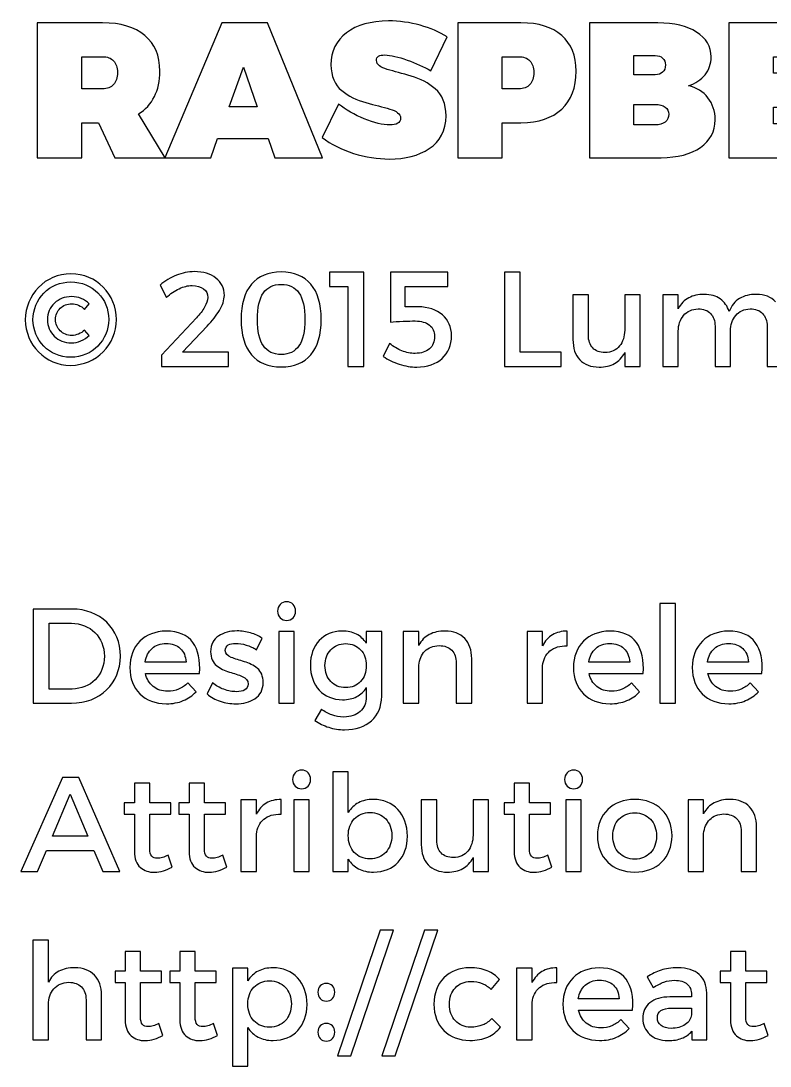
# Model space of a CAD drawing. Extents: x 10 to 159, y 11 to 264.
# Drawn here: x 10.08 to 32.08, y 45.6 to 76.26 of the extents above; entities that cross this region are included whole.
import ezdxf

# ---------------------------------------------------------------- set-up
doc = ezdxf.new("R2010")
doc.units = 0
doc.layers.add('Layer_1', color=7, linetype='CONTINUOUS')

msp = doc.modelspace()

# ---------------------------------------------------------------- linework, layer by layer
at = {"layer": 'Layer_1', "color": 7}
for points in [[(12.476613, 76.205601), (10.563171, 76.205601), (10.563171, 72.248896), (11.872665, 72.248896), (11.872665, 73.276171), (12.363725, 73.276171), (12.837852, 72.248896)], [(17.345553, 72.807687), (17.543106, 72.248896), (18.937266, 72.248896), (17.32862, 76.205601), (15.98526, 76.205601), (14.314526, 72.248896), (15.657886, 72.248896), (15.861083, 72.807687), (17.345553, 72.807687)], [(20.878018, 76.262042), (20.878018, 76.262042)], [(22.910393, 76.205601), (22.910393, 72.248896), (24.219887, 72.248896), (24.219887, 73.276171), (24.767391, 73.276171)], [(24.767391, 76.205601), (22.910393, 76.205601)], [(26.779924, 76.205601), (26.779924, 72.248896), (28.879631, 72.248896)], [(28.783675, 76.205601), (26.779924, 76.205601)], [(34.217054, 75.21219), (34.217054, 76.205601), (30.869941, 76.205601), (30.869941, 72.248896), (34.267854, 72.248896), (34.267854, 73.242304), (32.179435, 73.242304), (32.179435, 73.733365), (34.03079, 73.733365), (34.03079, 74.726773), (32.179435, 74.726773), (32.179435, 75.21219), (34.217054, 75.21219)], [(22.125424, 74.800151), (22.599551, 75.793562)], [(11.872665, 74.269582), (11.872665, 75.21219), (12.476613, 75.21219)], [(24.219887, 75.21219), (24.699658, 75.21219)], [(24.699658, 74.269582), (24.219887, 74.269582), (24.219887, 75.21219)], [(28.083774, 75.246056), (28.7103, 75.246056)], [(28.7103, 74.68162), (28.083774, 74.68162), (28.083774, 75.246056)], [(17.023824, 73.744654), (16.199746, 73.744654), (16.617429, 74.901751), (17.023824, 73.744654)], [(12.476613, 74.269582), (11.872665, 74.269582)], [(19.410481, 73.823676), (18.925065, 72.841554)], [(28.083774, 73.812387), (28.7103, 73.812387)], [(28.7103, 73.208437), (28.083774, 73.208437), (28.083774, 73.812387)], [(12.837852, 72.248896), (14.316678, 72.248896), (13.537754, 73.535812)], [(11.553111, 68.84292), (11.553111, 68.84292)], [(15.176099, 68.906137), (15.176099, 68.906137)], [(17.728082, 68.898235), (17.728082, 68.898235)], [(20.151722, 66.120638), (20.151722, 68.886382), (19.144201, 68.886382), (19.144201, 68.471521), (19.685497, 68.471521), (19.685497, 66.120638), (20.151722, 66.120638)], [(22.620043, 68.46757), (22.616092, 68.886382), (20.93294, 68.886382), (20.93294, 67.424488)], [(24.745694, 66.543401), (24.745694, 68.886382), (24.279469, 68.886382), (24.279469, 66.120638), (25.942865, 66.120638), (25.942865, 66.543401), (24.745694, 66.543401)], [(11.553111, 68.605856), (11.553111, 68.605856)], [(14.168579, 68.511029), (14.354278, 68.151484)], [(17.728082, 68.530785), (17.728082, 68.530785)], [(21.742907, 67.87488), (21.363606, 67.870929), (21.363606, 68.467541), (22.620043, 68.46757)], [(11.572867, 68.17519), (11.572867, 68.17519)], [(26.74576, 67.041235), (26.74576, 68.222604), (26.291388, 68.222604), (26.291388, 66.914803)], [(28.266918, 68.222604), (27.812546, 68.222604), (27.812546, 67.187424)], [(27.812546, 66.531548), (27.812546, 66.120638), (28.266918, 66.120638), (28.266918, 68.222604)], [(29.386459, 67.815645), (29.386459, 68.222604), (28.936038, 68.222604), (28.936038, 66.120638), (29.386459, 66.120638), (29.386459, 67.159769)], [(31.678076, 68.238408), (31.678076, 68.238408)], [(11.952168, 67.79984), (12.090455, 67.965784)], [(15.235365, 67.554874), (14.215991, 66.460431), (14.215991, 66.120638), (16.183619, 66.120638), (16.183619, 66.53945), (14.832357, 66.53945), (15.55145, 67.302006)], [(12.090455, 67.037284), (11.952168, 67.191375)], [(30.465099, 67.302006), (30.465099, 66.120638), (30.919471, 66.120638), (30.919471, 67.159769)], [(31.994159, 67.302006), (31.994159, 66.120638), (32.448531, 66.120638), (32.448531, 67.428439)], [(20.909234, 66.800192), (20.723534, 66.420891)], [(17.886692, 59.221961), (17.886692, 59.221961)], [(10.442863, 59.008604), (10.442863, 56.24286), (11.564964, 56.24286)], [(11.576817, 59.008604), (10.442863, 59.008604)], [(29.302129, 56.24286), (29.302129, 59.174548), (28.847756, 59.174548), (28.847756, 56.24286), (29.302129, 56.24286)], [(10.909088, 58.589792), (11.568915, 58.589792)], [(11.58867, 56.661672), (10.909088, 56.661672), (10.909088, 58.589792)], [(14.344142, 58.36063), (14.344142, 58.36063)], [(16.4299, 58.364581), (16.4299, 58.364581)], [(18.111902, 56.24286), (18.111902, 58.344826), (17.661482, 58.344826), (17.661482, 56.24286), (18.111902, 56.24286)], [(20.676957, 58.344826), (20.226537, 58.344826), (20.226537, 58.005033)], [(20.676957, 56.448315), (20.676957, 58.344826)], [(21.766001, 57.941818), (21.766001, 58.344826), (21.311629, 58.344826), (21.311629, 56.24286), (21.766001, 56.24286), (21.766001, 57.36101)], [(22.540409, 58.36063), (22.540409, 58.36063)], [(25.400715, 58.344826), (24.946343, 58.344826), (24.946343, 56.24286), (25.400715, 56.24286), (25.400715, 57.341255)], [(25.400715, 57.926014), (25.400715, 58.344826)], [(26.12771, 57.926014), (26.12771, 58.36063)], [(27.370462, 58.36063), (27.370462, 58.36063)], [(30.858553, 58.36063), (30.858553, 58.36063)], [(16.998852, 57.815383), (17.164797, 58.151224)], [(14.93285, 57.451886), (13.731728, 57.451886)], [(22.868347, 57.424228), (22.868347, 56.24286), (23.322719, 56.24286), (23.322719, 57.550661)], [(27.95917, 57.451886), (26.758047, 57.451886)], [(31.44726, 57.451886), (30.246137, 57.451886)], [(13.73963, 57.119995), (15.327956, 57.119995)], [(26.765949, 57.119995), (28.354277, 57.119995)], [(30.254039, 57.119995), (31.842366, 57.119995)], [(15.225229, 56.582653), (14.984214, 56.839472)], [(15.710807, 56.843423), (15.548813, 56.519435)], [(28.251548, 56.582653), (28.010534, 56.839472)], [(31.73964, 56.582653), (31.498625, 56.839472)], [(19.622024, 56.701183), (19.622024, 56.701183)], [(20.226537, 56.701183), (20.226537, 56.436462)], [(18.906883, 56.069014), (18.713281, 55.741077)], [(18.326562, 54.283072), (18.326562, 54.283072)], [(26.313671, 54.283072), (26.313671, 54.283072)], [(12.228742, 51.928238), (12.493463, 51.303971), (12.991297, 51.303971), (11.782272, 54.069715), (11.304194, 54.069715), (10.083317, 51.303971), (10.569297, 51.303971), (10.834018, 51.928238), (12.228742, 51.928238)], [(19.694446, 53.042438), (19.694446, 54.235659), (19.240074, 54.235659), (19.240074, 51.303971), (19.694446, 51.303971), (19.694446, 51.667471)], [(13.86563, 51.979614), (13.86563, 52.987136), (14.485946, 52.987136), (14.485946, 53.326926), (13.86563, 53.326926), (13.86563, 53.90378), (13.415209, 53.90378), (13.415209, 53.326926), (13.11888, 53.326926), (13.11888, 52.987136), (13.415209, 52.987136), (13.415209, 51.896644)], [(15.470769, 51.979614), (15.470769, 52.987136), (16.091085, 52.987136), (16.091085, 53.326926), (15.470769, 53.326926), (15.470769, 53.90378), (15.020348, 53.90378), (15.020348, 53.326926), (14.724018, 53.326926), (14.724018, 52.987136), (15.020348, 52.987136), (15.020348, 51.896644)], [(25.016715, 51.979614), (25.016715, 52.987136), (25.637031, 52.987136), (25.637031, 53.326926), (25.016715, 53.326926), (25.016715, 53.90378), (24.566294, 53.90378), (24.566294, 53.326926), (24.269964, 53.326926), (24.269964, 52.987136), (24.566294, 52.987136), (24.566294, 51.896644)], [(12.050944, 52.343102), (11.007864, 52.343102), (11.529405, 53.571881), (12.050944, 52.343102)], [(16.996886, 53.405937), (16.542515, 53.405937), (16.542515, 51.303971), (16.996886, 51.303971), (16.996886, 52.402366)], [(16.996886, 52.987125), (16.996886, 53.405937)], [(17.723882, 52.987125), (17.723882, 53.421741)], [(18.551772, 51.303971), (18.551772, 53.405937), (18.101351, 53.405937), (18.101351, 51.303971), (18.551772, 51.303971)], [(20.429343, 53.421741), (20.429343, 53.421741)], [(22.293043, 52.224569), (22.293043, 53.405937), (21.838671, 53.405937), (21.838671, 52.098136)], [(23.814201, 53.405937), (23.359829, 53.405937), (23.359829, 52.370757)], [(23.359829, 51.714881), (23.359829, 51.303971), (23.814201, 51.303971), (23.814201, 53.405937)], [(26.538882, 51.303971), (26.538882, 53.405937), (26.088461, 53.405937), (26.088461, 51.303971), (26.538882, 51.303971)], [(28.108269, 53.421741), (28.108269, 53.421741)], [(30.131244, 53.002929), (30.131244, 53.405937), (29.676872, 53.405937), (29.676872, 51.303971), (30.131244, 51.303971), (30.131244, 52.422122)], [(30.905653, 53.421741), (30.905653, 53.421741)], [(28.108269, 53.030584), (28.108269, 53.030584)], [(31.23359, 52.485339), (31.23359, 51.303971), (31.687962, 51.303971), (31.687962, 52.611772)], [(14.521506, 51.43832), (14.406925, 51.786001)], [(16.126645, 51.43832), (16.012064, 51.786001)], [(20.334517, 51.675373), (20.334517, 51.675373)], [(25.672591, 51.43832), (25.55801, 51.786001)], [(19.767486, 45.902808), (21.019972, 49.589149), (20.632768, 49.589149), (19.380282, 45.902808), (19.767486, 45.902808)], [(21.071661, 45.902808), (22.324147, 49.589149), (21.936943, 49.589149), (20.684457, 45.902808), (21.071661, 45.902808)], [(10.889333, 48.056138), (10.889333, 49.29677), (10.434961, 49.29677), (10.434961, 46.365082), (10.889333, 46.365082), (10.889333, 47.400262)], [(13.595534, 47.040725), (13.595534, 48.048247), (14.215851, 48.048247), (14.215851, 48.388037), (13.595534, 48.388037), (13.595534, 48.964891), (13.145114, 48.964891), (13.145114, 48.388037), (12.848784, 48.388037), (12.848784, 48.048247), (13.145114, 48.048247), (13.145114, 46.957755)], [(15.200673, 47.040725), (15.200673, 48.048247), (15.82099, 48.048247), (15.82099, 48.388037), (15.200673, 48.388037), (15.200673, 48.964891), (14.750252, 48.964891), (14.750252, 48.388037), (14.453923, 48.388037), (14.453923, 48.048247), (14.750252, 48.048247), (14.750252, 46.957755)], [(31.367817, 47.040725), (31.367817, 48.048247), (31.988133, 48.048247), (31.988133, 48.388037), (31.367817, 48.388037), (31.367817, 48.964891), (30.917396, 48.964891), (30.917396, 48.388037), (30.621066, 48.388037), (30.621066, 48.048247), (30.917396, 48.048247), (30.917396, 46.957755)], [(11.667692, 48.482852), (11.667692, 48.482852)], [(16.746546, 48.103549), (16.746546, 48.467048), (16.292174, 48.467048), (16.292174, 45.598578), (16.746546, 45.598578), (16.746546, 46.728582)], [(17.481444, 48.482852), (17.481444, 48.482852)], [(23.268776, 48.482852), (23.268776, 48.482852)], [(25.092034, 48.467048), (24.637662, 48.467048), (24.637662, 46.365082), (25.092034, 46.365082), (25.092034, 47.463477)], [(25.092034, 48.048236), (25.092034, 48.467048)], [(25.819029, 48.048236), (25.819029, 48.482852)], [(27.061781, 48.482852), (27.061781, 48.482852)], [(28.467956, 48.218131), (28.653655, 47.902045)], [(19.052765, 48.024529), (19.052765, 48.024529)], [(23.889093, 47.846732), (24.138009, 48.139109)], [(11.995629, 47.54645), (11.995629, 46.365082), (12.450002, 46.365082), (12.450002, 47.672883)], [(27.650489, 47.574108), (26.449367, 47.574108)], [(29.775757, 47.692639), (29.775757, 47.629424), (29.139636, 47.629424)], [(29.779708, 46.365082), (30.226178, 46.365082), (30.222227, 47.744003)], [(26.457269, 47.242218), (28.045595, 47.242218)], [(29.206805, 47.297533), (29.775757, 47.297533), (29.775757, 47.103932)], [(24.161716, 46.740435), (23.908848, 46.993301)], [(27.942868, 46.704875), (27.701853, 46.961694)], [(14.25141, 46.499431), (14.13683, 46.847112)], [(15.856549, 46.499431), (15.741969, 46.847112)], [(17.386618, 46.736484), (17.386618, 46.736484)], [(19.052765, 46.851063), (19.052765, 46.851063)], [(29.179147, 46.704875), (29.179147, 46.704875)], [(29.779708, 46.621902), (29.779708, 46.365082)], [(32.023693, 46.499431), (31.909111, 46.847112)]]:
    msp.add_lwpolyline(points, dxfattribs=at)
for points in [[(13.722607, 75.835892), (13.431449, 76.079775), (13.016118, 76.20301), (12.476613, 76.205601)], [(20.878018, 76.262042), (20.358029, 76.257809), (19.947401, 76.142098), (19.646133, 75.914915)], [(21.806517, 76.133634), (21.505481, 76.217355), (21.195982, 76.260157), (20.878018, 76.262042)], [(22.599551, 75.793562), (22.371891, 75.936547), (22.107547, 76.049904), (21.806517, 76.133634)], [(25.962587, 75.835892), (25.682717, 76.079775), (25.284319, 76.20301), (24.767391, 76.205601)], [(29.925955, 75.932553), (29.647145, 76.110701), (29.266385, 76.201714), (28.783675, 76.205601)], [(14.16428, 74.788862), (14.160983, 75.242997), (14.013759, 75.592007), (13.722607, 75.835892)], [(19.646133, 75.914915), (19.344865, 75.687726), (19.191056, 75.374462), (19.184706, 74.975126)], [(26.387326, 74.788862), (26.384029, 75.242997), (26.24245, 75.592007), (25.962587, 75.835892)], [(30.352811, 75.206545), (30.347054, 75.512398), (30.20476, 75.754401), (29.925955, 75.932553)], [(12.476613, 75.21219), (12.61866, 75.211343), (12.728255, 75.170796), (12.805397, 75.090837)], [(20.522422, 75.099304), (20.523354, 75.157978), (20.545469, 75.200077), (20.588744, 75.225595)], [(20.588744, 75.225595), (20.632016, 75.251108), (20.690811, 75.263574), (20.76513, 75.26299)], [(20.76513, 75.26299), (20.947395, 75.257458), (21.167054, 75.207838), (21.424111, 75.11412)], [(24.699658, 75.21219), (24.841706, 75.211343), (24.951301, 75.170796), (25.028443, 75.090837)], [(28.7103, 75.246056), (28.801782, 75.24521), (28.874218, 75.220177), (28.927608, 75.171267)], [(28.927608, 75.171267), (28.980991, 75.122347), (29.008273, 75.055085), (29.00945, 74.969481)], [(30.172192, 74.683737), (30.290248, 74.834368), (30.350454, 75.008637), (30.352811, 75.206545)], [(12.805397, 75.090837), (12.882534, 75.010872), (12.921574, 74.897043), (12.922518, 74.749351)], [(19.184706, 74.975126), (19.195377, 74.634712), (19.302091, 74.382098), (19.504848, 74.217283)], [(20.842564, 74.838251), (20.639806, 74.894752), (20.533092, 74.981767), (20.522422, 75.099304)], [(21.546876, 74.640698), (21.280089, 74.715893), (21.045318, 74.781744), (20.842564, 74.838251)], [(21.424111, 75.11412), (21.681162, 75.020397), (21.914933, 74.915741), (22.125424, 74.800151)], [(25.028443, 75.090837), (25.10558, 75.010872), (25.144621, 74.897043), (25.145564, 74.749351)], [(29.00945, 74.969481), (29.008321, 74.880934), (28.980991, 74.811084), (28.927608, 74.759934)], [(12.922518, 74.749351), (12.921586, 74.596011), (12.882534, 74.477949), (12.805397, 74.395168)], [(14.003415, 74.039573), (14.109949, 74.250529), (14.16357, 74.500293), (14.16428, 74.788862)], [(22.251188, 74.267465), (22.048428, 74.441085), (21.813657, 74.565497), (21.546876, 74.640698)], [(25.145564, 74.749351), (25.144633, 74.596011), (25.105581, 74.477949), (25.028443, 74.395168)], [(25.962587, 73.672687), (26.24245, 73.933974), (26.384029, 74.306031), (26.387326, 74.788862)], [(28.927608, 74.759934), (28.874218, 74.708781), (28.801782, 74.682676), (28.7103, 74.68162)], [(29.686775, 74.35989), (29.89232, 74.425151), (30.054127, 74.533101), (30.172192, 74.683737)], [(12.805397, 74.395168), (12.728255, 74.312381), (12.61866, 74.270519), (12.476613, 74.269582)], [(19.504848, 74.217283), (19.707603, 74.052462), (19.942374, 73.935134), (20.20916, 73.865301)], [(22.571329, 73.479368), (22.560653, 73.831141), (22.45394, 74.093839), (22.251188, 74.267465)], [(25.028443, 74.395168), (24.951301, 74.312381), (24.841706, 74.270519), (24.699658, 74.269582)], [(30.256858, 74.006412), (30.116921, 74.184559), (29.926892, 74.302387), (29.686775, 74.35989)], [(13.537754, 73.535812), (13.741654, 73.660693), (13.896874, 73.828612), (14.003415, 74.039573)], [(30.471344, 73.360837), (30.468268, 73.613068), (30.396787, 73.828259), (30.256858, 74.006412)], [(20.166121, 73.38906), (19.877905, 73.505002), (19.626025, 73.649875), (19.410481, 73.823676)], [(20.20916, 73.865301), (20.475943, 73.795465), (20.710713, 73.73282), (20.913471, 73.677364)], [(20.913471, 73.677364), (21.116226, 73.621901), (21.22294, 73.533326), (21.233613, 73.411634)], [(24.767391, 73.276171), (25.284319, 73.279219), (25.682717, 73.4114), (25.962587, 73.672687)], [(28.7103, 73.812387), (28.83318, 73.811258), (28.930309, 73.785209), (29.001689, 73.734071)], [(29.001689, 73.734071), (29.073066, 73.682918), (29.109518, 73.613068), (29.11105, 73.524523)], [(20.917529, 73.208437), (20.704804, 73.212896), (20.454336, 73.273111), (20.166121, 73.38906)], [(21.233613, 73.411634), (21.232428, 73.341432), (21.203743, 73.289929), (21.147537, 73.257121)], [(22.073214, 72.514182), (22.391647, 72.719493), (22.557685, 73.041223), (22.571329, 73.479368)], [(29.001689, 73.294515), (28.930309, 73.238305), (28.83318, 73.209614), (28.7103, 73.208437)], [(29.11105, 73.524523), (29.109639, 73.427391), (29.073066, 73.350722), (29.001689, 73.294515)], [(30.037433, 72.550868), (30.320705, 72.748186), (30.465341, 73.018174), (30.471344, 73.360837)], [(21.147537, 73.257121), (21.091326, 73.224312), (21.014656, 73.208085), (20.917529, 73.208437)], [(18.925065, 72.841554), (19.194231, 72.639887), (19.503965, 72.48443), (19.85427, 72.375187)], [(19.85427, 72.375187), (20.204573, 72.265945), (20.555229, 72.210677), (20.90624, 72.209385)], [(20.90624, 72.209385), (21.365783, 72.207127), (21.754774, 72.308865), (22.073214, 72.514182)], [(28.879631, 72.248896), (29.368219, 72.252903), (29.754153, 72.353552), (30.037433, 72.550868)], [(11.553111, 68.84292), (11.16714, 68.832449), (10.849574, 68.69928), (10.600411, 68.443369)], [(12.502353, 68.448802), (12.253599, 68.701667), (11.937185, 68.833039), (11.553111, 68.84292)], [(14.651595, 68.800445), (14.480712, 68.731134), (14.319706, 68.634662), (14.168579, 68.511029)], [(15.176099, 68.906137), (14.997312, 68.905008), (14.822478, 68.86975), (14.651595, 68.800445)], [(15.81222, 68.716978), (15.653023, 68.840529), (15.440983, 68.90358), (15.176099, 68.906137)], [(16.057185, 68.21075), (16.053068, 68.42468), (15.971412, 68.593424), (15.81222, 68.716978)], [(17.728082, 68.898235), (17.347133, 68.89626), (17.056071, 68.77583), (16.854897, 68.537205)], [(18.597809, 68.537205), (18.397043, 68.77583), (18.107135, 68.896175), (17.728082, 68.898235)], [(10.600411, 68.443369), (10.351247, 68.187453), (10.222344, 67.871533), (10.213702, 67.495608)], [(10.758948, 68.277422), (10.96539, 68.487898), (11.23011, 68.597375), (11.553111, 68.605856)], [(11.553111, 68.605856), (11.874215, 68.597699), (12.137783, 68.489543), (12.343817, 68.281374)], [(12.888569, 67.50351), (12.87984, 67.880835), (12.751103, 68.195931), (12.502353, 68.448802)], [(14.354278, 68.151484), (14.472645, 68.259312), (14.597432, 68.343931), (14.728641, 68.40534)], [(14.728641, 68.40534), (14.859849, 68.466743), (14.986612, 68.498021), (15.108931, 68.499176)], [(15.108931, 68.499176), (15.254378, 68.498047), (15.367477, 68.466579), (15.448228, 68.404352)], [(15.448228, 68.404352), (15.528976, 68.342119), (15.569969, 68.255197), (15.571205, 68.143581)], [(16.854897, 68.537205), (16.653722, 68.298575), (16.552312, 67.95401), (16.550666, 67.50351)], [(17.203578, 68.28088), (17.320134, 68.448635), (17.494968, 68.531936), (17.728082, 68.530785)], [(17.728082, 68.530785), (17.959299, 68.531913), (18.132981, 68.448635), (18.249128, 68.28088)], [(18.901546, 67.50351), (18.899825, 67.95401), (18.79857, 68.298575), (18.597809, 68.537205)], [(10.438912, 67.495608), (10.445826, 67.80634), (10.552505, 68.066947), (10.758948, 68.277422)], [(11.572867, 68.17519), (11.368645, 68.170985), (11.200231, 68.106291), (11.067625, 67.981095)], [(11.852404, 68.119381), (11.762186, 68.156008), (11.669007, 68.174612), (11.572867, 68.17519)], [(12.090455, 67.965784), (12.021968, 68.03155), (11.942618, 68.082748), (11.852404, 68.119381)], [(12.343817, 68.281374), (12.549846, 68.073201), (12.656359, 67.813912), (12.663359, 67.50351)], [(15.571205, 68.143581), (15.569794, 68.062747), (15.539019, 67.970557), (15.478849, 67.867006)], [(15.913959, 67.769713), (16.006643, 67.922898), (16.054385, 68.06991), (16.057185, 68.21075)], [(17.028744, 67.50351), (17.028743, 67.853999), (17.087021, 68.113124), (17.203578, 68.28088)], [(18.249128, 68.28088), (18.36527, 68.113124), (18.423384, 67.853999), (18.423468, 67.50351)], [(29.692174, 68.138149), (29.562363, 68.070404), (29.460458, 67.9629), (29.386459, 67.815645)], [(30.149015, 68.238408), (29.974261, 68.239255), (29.821982, 68.20589), (29.692174, 68.138149)], [(30.618201, 68.105552), (30.493908, 68.193049), (30.337512, 68.237336), (30.149015, 68.238408)], [(30.87996, 67.732671), (30.829747, 67.893758), (30.742495, 68.018052), (30.618201, 68.105552)], [(31.185674, 68.117405), (31.049936, 68.035832), (30.948032, 67.907587), (30.87996, 67.732671)], [(31.678076, 68.238408), (31.485541, 68.239255), (31.321406, 68.198976), (31.185674, 68.117405)], [(32.244064, 68.021594), (32.109723, 68.163746), (31.921061, 68.236018), (31.678076, 68.238408)], [(11.067625, 67.981095), (10.935016, 67.855892), (10.866367, 67.695381), (10.861676, 67.499559)], [(11.098739, 67.50351), (11.101866, 67.635127), (11.147962, 67.744276), (11.237026, 67.830955)], [(11.237026, 67.830955), (11.326089, 67.917629), (11.439352, 67.962572), (11.576817, 67.965784)], [(11.576817, 67.965784), (11.646536, 67.96522), (11.713539, 67.95046), (11.777828, 67.921334)], [(11.777828, 67.921334), (11.842113, 67.892195), (11.900227, 67.851696), (11.952168, 67.79984)], [(15.478849, 67.867006), (15.418676, 67.763456), (15.337515, 67.659409), (15.235365, 67.554874)], [(15.55145, 67.302006), (15.700436, 67.460623), (15.821272, 67.616526), (15.913959, 67.769713)], [(22.462, 67.636335), (22.286506, 67.790674), (22.046808, 67.870187), (21.742907, 67.87488)], [(29.542526, 67.621053), (29.644924, 67.741231), (29.787819, 67.806094), (29.971215, 67.815645)], [(29.971215, 67.815645), (30.126624, 67.814234), (30.24746, 67.768641), (30.333727, 67.678838)], [(31.073067, 67.621053), (31.1739, 67.741231), (31.314985, 67.806094), (31.496325, 67.815645)], [(31.496325, 67.815645), (31.651897, 67.814234), (31.773391, 67.768641), (31.860812, 67.678838)], [(10.213702, 67.495608), (10.222261, 67.120009), (10.350342, 66.805405), (10.597942, 66.551797)], [(10.756478, 66.717744), (10.551599, 66.925914), (10.445744, 67.185203), (10.438912, 67.495608)], [(10.861676, 67.499559), (10.866284, 67.301676), (10.934111, 67.139353), (11.065155, 67.01259)], [(11.237026, 67.170634), (11.147962, 67.258871), (11.101866, 67.369832), (11.098739, 67.50351)], [(12.663359, 67.50351), (12.656278, 67.192775), (12.54894, 66.932168), (12.341347, 66.721695)], [(12.499884, 66.555748), (12.750197, 66.811662), (12.879759, 67.127581), (12.888569, 67.50351)], [(16.550666, 67.50351), (16.552303, 67.053007), (16.653722, 66.708442), (16.854897, 66.469814)], [(17.203578, 66.727622), (17.087021, 66.896117), (17.028743, 67.154745), (17.028744, 67.50351)], [(18.423468, 67.50351), (18.423384, 67.154745), (18.36527, 66.896117), (18.249128, 66.727622)], [(18.597809, 66.469814), (18.798569, 66.708442), (18.899815, 67.053007), (18.901546, 67.50351)], [(21.303846, 67.449662), (21.449952, 67.456322), (21.568648, 67.459794), (21.659935, 67.460019)], [(21.659935, 67.460019), (21.839378, 67.458608), (21.979311, 67.417957), (22.079735, 67.338032)], [(22.730673, 67.033305), (22.727049, 67.280986), (22.637491, 67.481996), (22.462, 67.636335)], [(29.386459, 67.159769), (29.388153, 67.347114), (29.440127, 67.500874), (29.542526, 67.621053)], [(30.333727, 67.678838), (30.419988, 67.589032), (30.463781, 67.46342), (30.465099, 67.302006)], [(30.919471, 67.159769), (30.921164, 67.347114), (30.972232, 67.500874), (31.073067, 67.621053)], [(31.860812, 67.678838), (31.948224, 67.589032), (31.992674, 67.46342), (31.994159, 67.302006)], [(11.576817, 67.033333), (11.439352, 67.036635), (11.326089, 67.082392), (11.237026, 67.170634)], [(11.952168, 67.191375), (11.899733, 67.141574), (11.840631, 67.102887), (11.774864, 67.075314)], [(20.93294, 67.424488), (21.034103, 67.434619), (21.157739, 67.443001), (21.303846, 67.449662)], [(22.079735, 67.338032), (22.180157, 67.258103), (22.231191, 67.147309), (22.232839, 67.005647)], [(27.812546, 67.187424), (27.81122, 66.999831), (27.760522, 66.845576), (27.66043, 66.724658)], [(11.065155, 67.01259), (11.196198, 66.885827), (11.3628, 66.820306), (11.564964, 66.816025)], [(11.564964, 66.816025), (11.662916, 66.816872), (11.757412, 66.836938), (11.848453, 66.876279)], [(11.774864, 67.075314), (11.709094, 67.047741), (11.643078, 67.033745), (11.576817, 67.033333)], [(11.848453, 66.876279), (11.93949, 66.915624), (12.020157, 66.969291), (12.090455, 67.037284)], [(22.232839, 67.005647), (22.231287, 66.848345), (22.180074, 66.726357), (22.079242, 66.639681)], [(22.451629, 66.358661), (22.633787, 66.524278), (22.726802, 66.749158), (22.730673, 67.033305)], [(26.291388, 66.914803), (26.293364, 66.661522), (26.361519, 66.463803), (26.495856, 66.321648)], [(26.876639, 66.667861), (26.790785, 66.757252), (26.747159, 66.881712), (26.74576, 67.041235)], [(10.597942, 66.551797), (10.845541, 66.29819), (11.161296, 66.166324), (11.545209, 66.156198)], [(11.545209, 66.393262), (11.224266, 66.401418), (10.961356, 66.509571), (10.756478, 66.717744)], [(12.341347, 66.721695), (12.13375, 66.511216), (11.868371, 66.40174), (11.545209, 66.393262)], [(11.545209, 66.156198), (11.931341, 66.16664), (12.249565, 66.299835), (12.499884, 66.555748)], [(17.728082, 66.476235), (17.494968, 66.475388), (17.320134, 66.559124), (17.203578, 66.727622)], [(18.249128, 66.727622), (18.132981, 66.559124), (17.959299, 66.475329), (17.728082, 66.476235)], [(21.272237, 66.584366), (21.142593, 66.634824), (21.021591, 66.706765), (20.909234, 66.800192)], [(21.655984, 66.507816), (21.529796, 66.50838), (21.401881, 66.533893), (21.272237, 66.584366)], [(22.079242, 66.639681), (21.978406, 66.553005), (21.83732, 66.509049), (21.655984, 66.507816)], [(27.235692, 66.531548), (27.082175, 66.532959), (26.962491, 66.578467), (26.876639, 66.667861)], [(27.66043, 66.724658), (27.560335, 66.603737), (27.418756, 66.539368), (27.235692, 66.531548)], [(16.854897, 66.469814), (17.056071, 66.231187), (17.347132, 66.110845), (17.728082, 66.108785)], [(17.728082, 66.108785), (18.107135, 66.11076), (18.397043, 66.231187), (18.597809, 66.469814)], [(20.723534, 66.420891), (20.863302, 66.324749), (21.020357, 66.24836), (21.194698, 66.19173)], [(21.707348, 66.104805), (22.021374, 66.108418), (22.269467, 66.193048), (22.451629, 66.358661)], [(26.495856, 66.321648), (26.630191, 66.179492), (26.818854, 66.107221), (27.061845, 66.104833)], [(27.51276, 66.210032), (27.640591, 66.278928), (27.74052, 66.386099), (27.812546, 66.531548)], [(21.194698, 66.19173), (21.369037, 66.135099), (21.539921, 66.106123), (21.707348, 66.104805)], [(27.061845, 66.104833), (27.23462, 66.105962), (27.384925, 66.141136), (27.51276, 66.210032)], [(17.886692, 59.221961), (17.809975, 59.22055), (17.747087, 59.194727), (17.698029, 59.144421)], [(18.075355, 59.144421), (18.026295, 59.194713), (17.963408, 59.220559), (17.886692, 59.221961)], [(12.603105, 58.617941), (12.34151, 58.870891), (11.999414, 59.001111), (11.576817, 59.008604)], [(17.698029, 59.144421), (17.64897, 59.094123), (17.623617, 59.027778), (17.621971, 58.945386)], [(17.621971, 58.945386), (17.623608, 58.86488), (17.648968, 58.799689), (17.698029, 58.749809)], [(18.151413, 58.945386), (18.149776, 59.027778), (18.124413, 59.094123), (18.075355, 59.144421)], [(18.075355, 58.749809), (18.124413, 58.799689), (18.149766, 58.86488), (18.151413, 58.945386)], [(11.568915, 58.589792), (11.847792, 58.584768), (12.077283, 58.494056), (12.257387, 58.317662)], [(13.007101, 57.625732), (12.99936, 58.034254), (12.864695, 58.364991), (12.603105, 58.617941)], [(17.698029, 58.749809), (17.747088, 58.699923), (17.809975, 58.674241), (17.886692, 58.672762)], [(17.886692, 58.672762), (17.963408, 58.674173), (18.026295, 58.699912), (18.075355, 58.749809)], [(12.257387, 58.317662), (12.437487, 58.141262), (12.530667, 57.9093), (12.536925, 57.621781)], [(14.344142, 58.36063), (14.026739, 58.354054), (13.771567, 58.254608), (13.578624, 58.062324)], [(15.13386, 58.024789), (14.975075, 58.2444), (14.711836, 58.356346), (14.344142, 58.36063)], [(16.4299, 58.364581), (16.221316, 58.365992), (16.041872, 58.317823), (15.891568, 58.220366)], [(16.8255, 58.308278), (16.696348, 58.345317), (16.564482, 58.364085), (16.4299, 58.364581)], [(17.164797, 58.151224), (17.067748, 58.218884), (16.954648, 58.271234), (16.8255, 58.308278)], [(19.515346, 58.36063), (19.232762, 58.35428), (19.007716, 58.261274), (18.840208, 58.081586)], [(19.937615, 58.270249), (19.818341, 58.331736), (19.677585, 58.361861), (19.515346, 58.36063)], [(20.226537, 58.005033), (20.153193, 58.120355), (20.056886, 58.208758), (19.937615, 58.270249)], [(22.076159, 58.260865), (21.945115, 58.193529), (21.841729, 58.087182), (21.766001, 57.941818)], [(22.540409, 58.36063), (22.361951, 58.361477), (22.207201, 58.328194), (22.076159, 58.260865)], [(23.115288, 58.143816), (22.978974, 58.285968), (22.787348, 58.35824), (22.540409, 58.36063)], [(26.12771, 58.36063), (25.961105, 58.360348), (25.816233, 58.323422), (25.693093, 58.249999)], [(27.370462, 58.36063), (27.053059, 58.354054), (26.797886, 58.254608), (26.604944, 58.062324)], [(28.16018, 58.024789), (28.001395, 58.2444), (27.738156, 58.356346), (27.370462, 58.36063)], [(30.858553, 58.36063), (30.541149, 58.354054), (30.285978, 58.254608), (30.093034, 58.062324)], [(31.64827, 58.024789), (31.489486, 58.2444), (31.226246, 58.356346), (30.858553, 58.36063)], [(13.578624, 58.062324), (13.385681, 57.870038), (13.286575, 57.612561), (13.281307, 57.289893)], [(13.934713, 57.850449), (14.042626, 57.946506), (14.180419, 57.995401), (14.348093, 57.997131)], [(14.348093, 57.997131), (14.521856, 57.99572), (14.660308, 57.947248), (14.763449, 57.85193)], [(15.327956, 57.119995), (15.35734, 57.503578), (15.292642, 57.805175), (15.13386, 58.024789)], [(15.891568, 58.220366), (15.741263, 58.122906), (15.662571, 57.968155), (15.655492, 57.756116)], [(16.173575, 57.952684), (16.230124, 57.985605), (16.303712, 58.00174), (16.39434, 58.001082)], [(16.39434, 58.001082), (16.489165, 58.000518), (16.589917, 57.983866), (16.696596, 57.951199)], [(18.840208, 58.081586), (18.6727, 57.901892), (18.586929, 57.661701), (18.582895, 57.36101)], [(19.182469, 57.811925), (19.292933, 57.929386), (19.439451, 57.989804), (19.622024, 57.99318)], [(19.622024, 57.99318), (19.802784, 57.990047), (19.947985, 57.930126), (20.057629, 57.813407)], [(23.322719, 57.550661), (23.320743, 57.803938), (23.251597, 58.001658), (23.115288, 58.143816)], [(25.693093, 58.249999), (25.569951, 58.176573), (25.472491, 58.068578), (25.400715, 57.926014)], [(26.604944, 58.062324), (26.412, 57.870038), (26.312894, 57.612561), (26.307626, 57.289893)], [(26.961033, 57.850449), (27.068945, 57.946506), (27.206739, 57.995401), (27.374413, 57.997131)], [(27.374413, 57.997131), (27.548176, 57.99572), (27.686627, 57.947248), (27.789768, 57.85193)], [(28.354277, 57.119995), (28.383659, 57.503578), (28.31896, 57.805175), (28.16018, 58.024789)], [(30.093034, 58.062324), (29.90009, 57.870038), (29.800985, 57.612561), (29.795716, 57.289893)], [(30.449122, 57.850449), (30.557035, 57.946506), (30.694828, 57.995401), (30.862504, 57.997131)], [(30.862504, 57.997131), (31.036266, 57.99572), (31.174718, 57.947248), (31.277859, 57.85193)], [(31.842366, 57.119995), (31.871751, 57.503578), (31.807051, 57.805175), (31.64827, 58.024789)], [(13.731728, 57.451886), (13.759137, 57.621533), (13.826799, 57.754386), (13.934713, 57.850449)], [(14.763449, 57.85193), (14.866586, 57.75661), (14.923053, 57.623263), (14.93285, 57.451886)], [(15.655492, 57.756116), (15.660276, 57.570817), (15.717134, 57.434939), (15.826067, 57.34848)], [(16.086158, 57.791676), (16.087879, 57.866087), (16.117024, 57.919754), (16.173575, 57.952684)], [(16.260807, 57.588628), (16.150207, 57.631278), (16.091991, 57.69896), (16.086158, 57.791676)], [(16.696596, 57.951199), (16.803273, 57.918521), (16.904025, 57.873247), (16.998852, 57.815383)], [(19.00961, 57.349157), (19.014382, 57.540207), (19.072003, 57.694462), (19.182469, 57.811925)], [(20.057629, 57.813407), (20.167269, 57.696686), (20.223571, 57.541935), (20.226537, 57.349157)], [(21.766001, 57.36101), (21.782957, 57.528106), (21.842881, 57.664089), (21.945774, 57.768957)], [(21.945774, 57.768957), (22.048665, 57.873825), (22.187611, 57.92881), (22.362611, 57.933916)], [(22.362611, 57.933916), (22.521969, 57.932505), (22.645769, 57.886994), (22.734011, 57.797603)], [(22.734011, 57.797603), (22.822249, 57.708209), (22.867028, 57.583751), (22.868347, 57.424228)], [(25.400715, 57.341255), (25.42014, 57.524403), (25.492905, 57.669767), (25.619011, 57.777353)], [(25.619011, 57.777353), (25.745114, 57.884936), (25.91468, 57.934489), (26.12771, 57.926014)], [(26.758047, 57.451886), (26.785457, 57.621533), (26.853119, 57.754386), (26.961033, 57.850449)], [(27.789768, 57.85193), (27.892905, 57.75661), (27.949373, 57.623263), (27.95917, 57.451886)], [(30.246137, 57.451886), (30.27354, 57.621533), (30.341209, 57.754386), (30.449122, 57.850449)], [(31.277859, 57.85193), (31.380994, 57.75661), (31.437461, 57.623263), (31.44726, 57.451886)], [(12.536925, 57.621781), (12.530995, 57.336316), (12.440122, 57.106167), (12.264302, 56.931333)], [(12.600142, 56.635005), (12.863708, 56.888695), (12.999361, 57.218937), (13.007101, 57.625732)], [(15.826067, 57.34848), (15.934998, 57.262018), (16.06137, 57.198862), (16.205183, 57.159013)], [(16.644739, 57.462258), (16.499382, 57.503854), (16.371405, 57.545979), (16.260807, 57.588628)], [(17.02793, 57.265506), (16.917823, 57.355072), (16.790093, 57.420655), (16.644739, 57.462258)], [(18.582895, 57.36101), (18.586847, 57.054226), (18.67377, 56.809427), (18.843666, 56.626609)], [(19.180987, 56.882932), (19.071262, 57.000805), (19.014137, 57.156213), (19.00961, 57.349157)], [(20.226537, 57.349157), (20.223571, 57.156213), (20.167269, 57.000805), (20.057629, 56.882932)], [(13.281307, 57.289893), (13.285588, 56.969032), (13.383705, 56.712873), (13.575661, 56.521411)], [(13.967804, 56.735756), (13.853222, 56.828276), (13.777164, 56.956355), (13.73963, 57.119995)], [(16.205183, 57.159013), (16.348995, 57.119163), (16.475614, 57.076502), (16.585041, 57.031036)], [(17.200356, 56.851326), (17.195508, 57.037877), (17.138033, 57.175938), (17.02793, 57.265506)], [(26.307626, 57.289893), (26.311908, 56.969032), (26.410025, 56.712873), (26.60198, 56.521411)], [(26.994123, 56.735756), (26.879542, 56.828276), (26.803484, 56.956355), (26.765949, 57.119995)], [(29.795716, 57.289893), (29.800005, 56.969032), (29.898114, 56.712873), (30.09007, 56.521411)], [(30.482213, 56.735756), (30.367633, 56.828276), (30.291574, 56.956355), (30.254039, 57.119995)], [(12.264302, 56.931333), (12.088478, 56.756499), (11.863267, 56.666611), (11.58867, 56.661672)], [(14.391555, 56.594506), (14.223634, 56.596199), (14.082383, 56.643235), (13.967804, 56.735756)], [(14.984214, 56.839472), (14.906426, 56.76012), (14.817033, 56.699538), (14.716036, 56.657721)], [(16.044671, 56.652288), (15.916591, 56.697974), (15.805303, 56.761683), (15.710807, 56.843423)], [(16.585041, 57.031036), (16.694465, 56.985567), (16.752064, 56.911176), (16.757838, 56.807863)], [(16.757838, 56.807863), (16.755608, 56.729335), (16.722524, 56.672044), (16.658567, 56.635993)], [(16.955885, 56.377692), (17.111703, 56.479018), (17.193193, 56.636896), (17.200356, 56.851326)], [(19.622024, 56.701183), (19.437723, 56.704485), (19.290711, 56.765059), (19.180987, 56.882932)], [(20.057629, 56.882932), (19.947985, 56.765059), (19.802784, 56.704477), (19.622024, 56.701183)], [(27.417874, 56.594506), (27.249953, 56.596199), (27.108703, 56.643235), (26.994123, 56.735756)], [(28.010534, 56.839472), (27.932745, 56.76012), (27.843352, 56.699538), (27.742355, 56.657721)], [(30.905964, 56.594506), (30.738044, 56.596199), (30.596792, 56.643235), (30.482213, 56.735756)], [(31.498625, 56.839472), (31.420836, 56.76012), (31.331442, 56.699538), (31.230446, 56.657721)], [(11.564964, 56.24286), (11.991512, 56.250593), (12.336571, 56.381313), (12.600142, 56.635005)], [(13.575661, 56.521411), (13.767616, 56.329948), (14.027727, 56.231831), (14.355995, 56.227056)], [(14.716036, 56.657721), (14.615035, 56.615907), (14.506875, 56.594834), (14.391555, 56.594506)], [(14.849878, 56.320401), (14.996724, 56.381888), (15.121841, 56.469307), (15.225229, 56.582653)], [(15.548813, 56.519435), (15.656397, 56.424281), (15.784971, 56.351843), (15.934536, 56.302127)], [(16.414096, 56.582653), (16.295892, 56.583499), (16.172751, 56.606613), (16.044671, 56.652288)], [(16.658567, 56.635993), (16.594609, 56.599939), (16.513118, 56.582159), (16.414096, 56.582653)], [(18.843666, 56.626609), (19.013561, 56.443788), (19.242722, 56.350116), (19.53115, 56.345589)], [(19.53115, 56.345589), (19.68952, 56.346153), (19.827149, 56.376704), (19.944036, 56.437449)], [(19.944036, 56.437449), (20.06092, 56.498198), (20.155087, 56.58611), (20.226537, 56.701183)], [(20.226537, 56.436462), (20.223997, 56.252574), (20.163894, 56.107701), (20.04627, 56.001845)], [(20.379146, 55.729718), (20.573487, 55.903319), (20.672757, 56.142849), (20.676957, 56.448315)], [(26.60198, 56.521411), (26.793935, 56.329948), (27.054047, 56.231831), (27.382315, 56.227056)], [(27.742355, 56.657721), (27.641355, 56.615907), (27.533194, 56.594834), (27.417874, 56.594506)], [(27.876197, 56.320401), (28.023043, 56.381888), (28.14816, 56.469307), (28.251548, 56.582653)], [(30.09007, 56.521411), (30.282027, 56.329948), (30.542137, 56.231831), (30.870406, 56.227056)], [(31.230446, 56.657721), (31.129444, 56.615907), (31.021285, 56.594834), (30.905964, 56.594506)], [(31.364287, 56.320401), (31.511133, 56.381888), (31.63625, 56.469307), (31.73964, 56.582653)], [(14.355995, 56.227056), (14.538401, 56.227902), (14.703029, 56.258913), (14.849878, 56.320401)], [(15.934536, 56.302127), (16.084099, 56.25241), (16.237367, 56.227386), (16.39434, 56.227056)], [(16.39434, 56.227056), (16.612882, 56.226209), (16.800063, 56.276363), (16.955885, 56.377692)], [(27.382315, 56.227056), (27.564721, 56.227902), (27.729348, 56.258913), (27.876197, 56.320401)], [(30.870406, 56.227056), (31.052812, 56.227902), (31.217438, 56.258913), (31.364287, 56.320401)], [(19.214571, 55.899613), (19.107316, 55.939042), (19.004753, 55.995509), (18.906883, 56.069014)], [(19.56671, 55.839852), (19.439204, 55.840135), (19.321825, 55.860172), (19.214571, 55.899613)], [(20.04627, 56.001845), (19.928642, 55.895992), (19.768788, 55.841994), (19.56671, 55.839852)], [(18.713281, 55.741077), (18.841525, 55.653495), (18.978166, 55.585669), (19.123203, 55.537598)], [(19.123203, 55.537598), (19.268239, 55.489527), (19.422659, 55.46516), (19.586465, 55.464502)], [(19.586465, 55.464502), (19.920575, 55.46772), (20.184802, 55.556117), (20.379146, 55.729718)], [(18.326562, 54.283072), (18.249845, 54.281661), (18.186957, 54.255838), (18.137899, 54.205532)], [(18.515225, 54.205532), (18.466165, 54.255824), (18.403278, 54.28167), (18.326562, 54.283072)], [(26.313671, 54.283072), (26.236954, 54.281661), (26.174066, 54.255838), (26.125008, 54.205532)], [(26.502334, 54.205532), (26.453274, 54.255824), (26.390387, 54.28167), (26.313671, 54.283072)], [(18.137899, 54.205532), (18.088839, 54.155234), (18.063487, 54.088889), (18.061841, 54.006497)], [(18.061841, 54.006497), (18.063478, 53.925991), (18.088838, 53.8608), (18.137899, 53.81092)], [(18.591283, 54.006497), (18.589646, 54.088889), (18.564283, 54.155234), (18.515225, 54.205532)], [(18.515225, 53.81092), (18.564283, 53.8608), (18.589636, 53.925991), (18.591283, 54.006497)], [(26.125008, 54.205532), (26.075949, 54.155234), (26.050596, 54.088889), (26.04895, 54.006497)], [(26.04895, 54.006497), (26.050587, 53.925991), (26.075948, 53.8608), (26.125008, 53.81092)], [(26.578392, 54.006497), (26.576755, 54.088889), (26.551392, 54.155234), (26.502334, 54.205532)], [(26.502334, 53.81092), (26.551392, 53.8608), (26.576745, 53.925991), (26.578392, 54.006497)], [(18.137899, 53.81092), (18.186957, 53.761035), (18.249845, 53.735352), (18.326562, 53.733873)], [(18.326562, 53.733873), (18.403278, 53.735285), (18.466165, 53.761023), (18.515225, 53.81092)], [(26.125008, 53.81092), (26.174067, 53.761035), (26.236954, 53.735352), (26.313671, 53.733873)], [(26.313671, 53.733873), (26.390387, 53.735285), (26.453274, 53.761023), (26.502334, 53.81092)], [(17.723882, 53.421741), (17.557277, 53.421459), (17.412405, 53.384533), (17.289265, 53.31111)], [(20.429343, 53.421741), (20.264878, 53.421177), (20.120665, 53.388648), (19.996702, 53.323951)], [(21.154856, 53.124423), (20.974011, 53.317858), (20.732173, 53.416963), (20.429343, 53.421741)], [(28.108269, 53.421741), (27.777285, 53.417056), (27.512729, 53.318764), (27.3146, 53.126893)], [(28.89848, 53.126893), (28.700761, 53.318764), (28.437357, 53.417045), (28.108269, 53.421741)], [(30.905653, 53.421741), (30.727196, 53.422588), (30.572445, 53.389306), (30.441403, 53.321976)], [(31.480531, 53.204927), (31.344218, 53.347079), (31.152592, 53.419351), (30.905653, 53.421741)], [(17.289265, 53.31111), (17.166123, 53.237684), (17.068663, 53.129689), (16.996886, 52.987125)], [(19.996702, 53.323951), (19.872736, 53.259252), (19.771984, 53.165413), (19.694446, 53.042438)], [(21.432912, 52.347053), (21.428382, 52.67186), (21.335697, 52.930985), (21.154856, 53.124423)], [(27.3146, 53.126893), (27.116471, 52.935018), (27.014896, 52.677705), (27.009875, 52.354955)], [(29.202713, 52.354955), (29.197605, 52.677705), (29.096197, 52.935018), (28.89848, 53.126893)], [(30.441403, 53.321976), (30.310359, 53.25464), (30.206973, 53.148293), (30.131244, 53.002929)], [(31.687962, 52.611772), (31.685986, 52.86505), (31.616839, 53.062769), (31.480531, 53.204927)], [(16.996886, 52.402366), (17.016312, 52.585514), (17.089077, 52.730878), (17.215182, 52.838464)], [(17.215182, 52.838464), (17.341286, 52.946047), (17.510852, 52.9956), (17.723882, 52.987125)], [(19.694446, 52.362855), (19.697655, 52.564029), (19.757415, 52.726682), (19.873725, 52.850811)], [(19.873725, 52.850811), (19.990033, 52.974938), (20.14363, 53.038814), (20.334517, 53.042438)], [(20.334517, 53.042438), (20.525401, 53.038571), (20.678999, 52.974199), (20.79531, 52.84933)], [(20.79531, 52.84933), (20.911617, 52.724458), (20.971377, 52.562301), (20.974589, 52.362855)], [(27.464247, 52.351004), (27.467374, 52.555632), (27.527298, 52.719273), (27.64402, 52.841921)], [(27.64402, 52.841921), (27.76074, 52.96457), (27.91549, 53.027457), (28.108269, 53.030584)], [(28.108269, 53.030584), (28.299153, 53.027452), (28.45275, 52.964567), (28.569062, 52.841921)], [(28.569062, 52.841921), (28.685369, 52.719273), (28.745129, 52.555632), (28.748341, 52.351004)], [(30.131244, 52.422122), (30.148205, 52.589217), (30.208124, 52.7252), (30.311017, 52.830068)], [(30.311017, 52.830068), (30.413909, 52.934936), (30.552853, 52.989922), (30.727853, 52.995027)], [(30.727853, 52.995027), (30.887213, 52.993616), (31.011012, 52.948105), (31.099255, 52.858714)], [(31.099255, 52.858714), (31.187492, 52.76932), (31.232272, 52.644863), (31.23359, 52.485339)], [(19.873725, 51.866505), (19.757415, 51.990714), (19.697655, 52.156167), (19.694446, 52.362855)], [(20.974589, 52.362855), (20.971377, 52.157894), (20.911617, 51.992938), (20.79531, 51.867987)], [(21.160289, 51.582028), (21.338084, 51.773078), (21.428958, 52.028086), (21.432912, 52.347053)], [(22.423922, 51.851194), (22.338068, 51.940586), (22.294442, 52.065046), (22.293043, 52.224569)], [(23.359829, 52.370757), (23.358503, 52.183164), (23.307805, 52.02891), (23.207714, 51.907992)], [(27.009875, 52.354955), (27.014895, 52.033931), (27.116471, 51.777111), (27.3146, 51.584497)], [(27.64402, 51.856627), (27.527298, 51.979685), (27.467374, 52.144477), (27.464247, 52.351004)], [(28.748341, 52.351004), (28.745124, 52.144477), (28.685369, 51.979685), (28.569062, 51.856627)], [(28.89848, 51.584497), (29.096197, 51.777111), (29.197608, 52.033931), (29.202713, 52.354955)], [(13.415209, 51.896644), (13.419981, 51.682708), (13.47859, 51.526805), (13.591031, 51.428936)], [(13.924896, 51.755885), (13.885878, 51.798111), (13.866123, 51.872688), (13.86563, 51.979614)], [(15.020348, 51.896644), (15.02512, 51.682708), (15.083729, 51.526805), (15.19617, 51.428936)], [(15.530035, 51.755885), (15.491017, 51.798111), (15.471262, 51.872688), (15.470769, 51.979614)], [(20.334517, 51.675373), (20.14363, 51.67859), (19.990033, 51.742293), (19.873725, 51.866505)], [(20.79531, 51.867987), (20.678999, 51.743033), (20.525401, 51.678827), (20.334517, 51.675373)], [(21.838671, 52.098136), (21.840647, 51.844856), (21.908802, 51.647136), (22.043139, 51.504981)], [(22.782974, 51.714881), (22.629458, 51.716292), (22.509774, 51.761801), (22.423922, 51.851194)], [(23.207714, 51.907992), (23.107618, 51.787071), (22.966039, 51.722701), (22.782974, 51.714881)], [(24.566294, 51.896644), (24.571066, 51.682708), (24.629675, 51.526805), (24.742116, 51.428936)], [(25.075981, 51.755885), (25.036963, 51.798111), (25.017208, 51.872688), (25.016715, 51.979614)], [(28.108269, 51.667471), (27.91549, 51.670519), (27.76074, 51.733567), (27.64402, 51.856627)], [(28.569062, 51.856627), (28.45275, 51.733567), (28.299153, 51.670516), (28.108269, 51.667471)], [(14.09084, 51.69514), (14.019226, 51.693446), (13.963912, 51.713653), (13.924896, 51.755885)], [(14.238511, 51.718338), (14.187064, 51.702957), (14.13784, 51.695196), (14.09084, 51.69514)], [(14.406925, 51.786001), (14.346094, 51.756286), (14.289956, 51.733731), (14.238511, 51.718338)], [(15.695979, 51.69514), (15.624365, 51.693446), (15.569051, 51.713653), (15.530035, 51.755885)], [(15.84365, 51.718338), (15.792203, 51.702957), (15.742979, 51.695196), (15.695979, 51.69514)], [(16.012064, 51.786001), (15.951233, 51.756286), (15.895095, 51.733731), (15.84365, 51.718338)], [(19.694446, 51.667471), (19.77182, 51.544492), (19.872901, 51.450656), (19.99769, 51.385957)], [(20.437245, 51.288167), (20.741475, 51.293021), (20.982489, 51.390977), (21.160289, 51.582028)], [(23.060042, 51.393365), (23.187874, 51.462261), (23.287803, 51.569432), (23.359829, 51.714881)], [(25.241925, 51.69514), (25.170311, 51.693446), (25.114997, 51.713653), (25.075981, 51.755885)], [(25.389596, 51.718338), (25.338149, 51.702957), (25.288925, 51.695196), (25.241925, 51.69514)], [(25.55801, 51.786001), (25.497179, 51.756286), (25.441041, 51.733731), (25.389596, 51.718338)], [(27.3146, 51.584497), (27.512729, 51.391883), (27.777285, 51.293106), (28.108269, 51.288167)], [(28.108269, 51.288167), (28.437357, 51.293106), (28.700761, 51.391883), (28.89848, 51.584497)], [(13.591031, 51.428936), (13.703471, 51.331065), (13.8411, 51.28283), (14.003917, 51.284227)], [(14.003917, 51.284227), (14.092897, 51.284475), (14.180643, 51.297802), (14.267156, 51.324232)], [(14.267156, 51.324232), (14.353667, 51.350648), (14.43845, 51.388683), (14.521506, 51.43832)], [(15.19617, 51.428936), (15.30861, 51.331065), (15.446238, 51.28283), (15.609056, 51.284227)], [(15.609056, 51.284227), (15.698036, 51.284475), (15.785782, 51.297802), (15.872295, 51.324232)], [(15.872295, 51.324232), (15.958806, 51.350648), (16.043589, 51.388683), (16.126645, 51.43832)], [(19.99769, 51.385957), (20.122476, 51.321257), (20.268994, 51.288661), (20.437245, 51.288167)], [(22.043139, 51.504981), (22.177474, 51.362826), (22.366137, 51.290554), (22.609128, 51.288167)], [(22.609128, 51.288167), (22.781903, 51.289296), (22.932208, 51.324469), (23.060042, 51.393365)], [(24.742116, 51.428936), (24.854556, 51.331065), (24.992185, 51.28283), (25.155002, 51.284227)], [(25.155002, 51.284227), (25.243982, 51.284475), (25.331728, 51.297802), (25.418241, 51.324232)], [(25.418241, 51.324232), (25.504752, 51.350648), (25.589535, 51.388683), (25.672591, 51.43832)], [(11.667692, 48.482852), (11.487341, 48.483699), (11.331439, 48.449514), (11.199985, 48.380617)], [(12.242571, 48.266038), (12.106257, 48.408191), (11.914631, 48.480462), (11.667692, 48.482852)], [(17.481444, 48.482852), (17.316979, 48.482288), (17.172766, 48.449759), (17.048802, 48.385062)], [(18.206957, 48.185534), (18.026112, 48.378969), (17.784274, 48.478074), (17.481444, 48.482852)], [(23.268776, 48.482852), (22.951538, 48.477998), (22.697024, 48.379051), (22.505234, 48.186028)], [(23.77303, 48.393952), (23.626922, 48.452722), (23.458837, 48.482356), (23.268776, 48.482852)], [(25.819029, 48.482852), (25.652425, 48.48257), (25.507553, 48.445644), (25.384413, 48.372221)], [(27.061781, 48.482852), (26.744378, 48.476277), (26.489206, 48.37683), (26.296263, 48.184546)], [(27.851499, 48.147011), (27.692714, 48.366622), (27.429475, 48.478568), (27.061781, 48.482852)], [(29.372749, 48.482852), (29.178735, 48.482686), (29.014601, 48.460303), (28.880348, 48.415684)], [(29.998992, 48.286781), (29.853461, 48.415599), (29.644713, 48.480956), (29.372749, 48.482852)], [(11.199985, 48.380617), (11.068529, 48.311719), (10.964978, 48.20356), (10.889333, 48.056138)], [(12.450002, 47.672883), (12.448026, 47.926161), (12.37888, 48.12388), (12.242571, 48.266038)], [(17.048802, 48.385062), (16.924837, 48.320363), (16.824085, 48.226524), (16.746546, 48.103549)], [(18.485013, 47.408164), (18.480483, 47.732971), (18.387798, 47.992096), (18.206957, 48.185534)], [(22.505234, 48.186028), (22.313443, 47.992999), (22.214995, 47.735028), (22.209892, 47.412115)], [(24.138009, 48.139109), (24.040795, 48.250231), (23.919135, 48.33518), (23.77303, 48.393952)], [(25.384413, 48.372221), (25.26127, 48.298796), (25.163811, 48.1908), (25.092034, 48.048236)], [(26.296263, 48.184546), (26.10332, 47.99226), (26.004214, 47.734783), (25.998946, 47.412115)], [(28.045595, 47.242218), (28.074979, 47.6258), (28.01028, 47.927397), (27.851499, 48.147011)], [(28.880348, 48.415684), (28.746094, 48.371067), (28.60863, 48.305216), (28.467956, 48.218131)], [(30.222227, 47.744003), (30.218925, 47.977031), (30.14452, 48.157958), (29.998992, 48.286781)], [(10.889333, 47.400262), (10.890885, 47.589828), (10.944071, 47.745073), (11.048857, 47.865991)], [(11.048857, 47.865991), (11.153641, 47.986909), (11.300653, 48.05029), (11.489894, 48.056138)], [(11.489894, 48.056138), (11.649252, 48.054727), (11.773052, 48.009216), (11.861294, 47.919825)], [(11.861294, 47.919825), (11.949532, 47.830431), (11.994311, 47.705974), (11.995629, 47.54645)], [(16.746546, 47.423966), (16.749755, 47.62514), (16.809515, 47.787793), (16.925826, 47.911923)], [(16.925826, 47.911923), (17.042134, 48.03605), (17.195731, 48.099925), (17.386618, 48.103549)], [(17.386618, 48.103549), (17.577502, 48.099682), (17.731099, 48.03531), (17.84741, 47.910441)], [(17.84741, 47.910441), (17.963718, 47.785569), (18.023477, 47.623412), (18.02669, 47.423966)], [(18.874968, 47.952421), (18.829036, 47.905666), (18.80533, 47.844096), (18.803849, 47.76771)], [(19.052765, 48.024529), (18.980164, 48.023118), (18.920898, 47.999186), (18.874968, 47.952421)], [(19.230563, 47.952421), (19.184631, 47.999174), (19.125365, 48.023211), (19.052765, 48.024529)], [(19.301682, 47.76771), (19.300186, 47.844096), (19.276494, 47.905666), (19.230563, 47.952421)], [(22.664264, 47.412115), (22.667555, 47.614686), (22.726163, 47.776515), (22.840086, 47.8976)], [(22.840086, 47.8976), (22.954007, 48.018682), (23.103489, 48.080748), (23.288532, 48.083793)], [(23.288532, 48.083793), (23.415046, 48.084922), (23.528475, 48.064771), (23.628817, 48.023048)], [(23.628817, 48.023048), (23.729156, 47.981313), (23.815914, 47.92254), (23.889093, 47.846732)], [(25.092034, 47.463477), (25.111459, 47.646625), (25.184224, 47.791989), (25.31033, 47.899575)], [(25.31033, 47.899575), (25.436433, 48.007158), (25.606, 48.056711), (25.819029, 48.048236)], [(26.449367, 47.574108), (26.476776, 47.743755), (26.544438, 47.876608), (26.652352, 47.972671)], [(26.652352, 47.972671), (26.760265, 48.068728), (26.898058, 48.117623), (27.065732, 48.119353)], [(27.065732, 48.119353), (27.239495, 48.117942), (27.377947, 48.06947), (27.481087, 47.974153)], [(27.481087, 47.974153), (27.584225, 47.878832), (27.640692, 47.745485), (27.650489, 47.574108)], [(28.653655, 47.902045), (28.758523, 47.973162), (28.862898, 48.026502), (28.966778, 48.062065)], [(28.966778, 48.062065), (29.070656, 48.097622), (29.173054, 48.115402), (29.273971, 48.115402)], [(29.273971, 48.115402), (29.440082, 48.114273), (29.565196, 48.07696), (29.649324, 48.003292)], [(29.649324, 48.003292), (29.733446, 47.929618), (29.77559, 47.826068), (29.775757, 47.692639)], [(18.803849, 47.76771), (18.805316, 47.689263), (18.829037, 47.625882), (18.874968, 47.577565)], [(18.874968, 47.577565), (18.920898, 47.529246), (18.980164, 47.504388), (19.052765, 47.502988)], [(19.052765, 47.502988), (19.125365, 47.504399), (19.184631, 47.529235), (19.230563, 47.577565)], [(19.230563, 47.577565), (19.276493, 47.625882), (19.3002, 47.689263), (19.301682, 47.76771)], [(29.139636, 47.629424), (28.885286, 47.625303), (28.689709, 47.567357), (28.552905, 47.455575)], [(16.925826, 46.927616), (16.809515, 47.051825), (16.749756, 47.217278), (16.746546, 47.423966)], [(18.02669, 47.423966), (18.023478, 47.219005), (17.963718, 47.054049), (17.84741, 46.929098)], [(18.21239, 46.643139), (18.390185, 46.834189), (18.481059, 47.089197), (18.485013, 47.408164)], [(22.209892, 47.412115), (22.214995, 47.091254), (22.313443, 46.835095), (22.505234, 46.643633)], [(22.840086, 46.926628), (22.726163, 47.04771), (22.667556, 47.209539), (22.664264, 47.412115)], [(25.998946, 47.412115), (26.003227, 47.091254), (26.101344, 46.835095), (26.2933, 46.643633)], [(26.685443, 46.857978), (26.570861, 46.950499), (26.494803, 47.078577), (26.457269, 47.242218)], [(28.552905, 47.455575), (28.416098, 47.343792), (28.346956, 47.19102), (28.345474, 46.997252)], [(28.772189, 47.017007), (28.771906, 47.116855), (28.80717, 47.188796), (28.878372, 47.232834)], [(28.878372, 47.232834), (28.949574, 47.276872), (29.059051, 47.298439), (29.206805, 47.297533)], [(13.145114, 46.957755), (13.149886, 46.743819), (13.208494, 46.587917), (13.320936, 46.490047)], [(13.6548, 46.816996), (13.615783, 46.859222), (13.596027, 46.9338), (13.595534, 47.040725)], [(14.750252, 46.957755), (14.755025, 46.743819), (14.813633, 46.587917), (14.926075, 46.490047)], [(15.259939, 46.816996), (15.220921, 46.859222), (15.201166, 46.9338), (15.200673, 47.040725)], [(17.386618, 46.736484), (17.195731, 46.739701), (17.042134, 46.803404), (16.925826, 46.927616)], [(17.84741, 46.929098), (17.731099, 46.804144), (17.577502, 46.739938), (17.386618, 46.736484)], [(23.288532, 46.740435), (23.103489, 46.743483), (22.954007, 46.805544), (22.840086, 46.926628)], [(23.908848, 46.993301), (23.837316, 46.910163), (23.74924, 46.847276), (23.644621, 46.804638)], [(27.701853, 46.961694), (27.624065, 46.882342), (27.534672, 46.82176), (27.433675, 46.779943)], [(28.345474, 46.997252), (28.347732, 46.807601), (28.414204, 46.652523), (28.544509, 46.532017)], [(28.880841, 46.789821), (28.809558, 46.8453), (28.77334, 46.921029), (28.772189, 47.017007)], [(29.775757, 47.103932), (29.760771, 46.987046), (29.698874, 46.89189), (29.590057, 46.818467)], [(30.917396, 46.957755), (30.922166, 46.743819), (30.980778, 46.587917), (31.093218, 46.490047)], [(31.427084, 46.816996), (31.388067, 46.859222), (31.368311, 46.9338), (31.367817, 47.040725)], [(13.820745, 46.756251), (13.749131, 46.754557), (13.693816, 46.774765), (13.6548, 46.816996)], [(13.968416, 46.779449), (13.916968, 46.764068), (13.867745, 46.756307), (13.820745, 46.756251)], [(14.13683, 46.847112), (14.075998, 46.817397), (14.01986, 46.794842), (13.968416, 46.779449)], [(15.425884, 46.756251), (15.35427, 46.754557), (15.298955, 46.774765), (15.259939, 46.816996)], [(15.573554, 46.779449), (15.522107, 46.764068), (15.472884, 46.756307), (15.425884, 46.756251)], [(15.741969, 46.847112), (15.681137, 46.817397), (15.624999, 46.794842), (15.573554, 46.779449)], [(16.746546, 46.728582), (16.82392, 46.605603), (16.925002, 46.511767), (17.04979, 46.447068)], [(17.489346, 46.349278), (17.793575, 46.354132), (18.03459, 46.452089), (18.21239, 46.643139)], [(18.874968, 46.778956), (18.829036, 46.732203), (18.80533, 46.67063), (18.803849, 46.594244)], [(19.052765, 46.851063), (18.980164, 46.849652), (18.920898, 46.82572), (18.874968, 46.778956)], [(19.230563, 46.778956), (19.184631, 46.825711), (19.125365, 46.849745), (19.052765, 46.851063)], [(19.301682, 46.594244), (19.300186, 46.67063), (19.276494, 46.732203), (19.230563, 46.778956)], [(22.505234, 46.643633), (22.697024, 46.45217), (22.951538, 46.354053), (23.268776, 46.349278)], [(23.644621, 46.804638), (23.539999, 46.762), (23.421302, 46.740599), (23.288532, 46.740435)], [(23.793773, 46.451513), (23.94383, 46.518927), (24.066477, 46.615236), (24.161716, 46.740435)], [(26.2933, 46.643633), (26.485255, 46.45217), (26.745366, 46.354053), (27.073634, 46.349278)], [(27.109194, 46.716728), (26.941273, 46.718422), (26.800022, 46.765457), (26.685443, 46.857978)], [(27.433675, 46.779943), (27.332674, 46.738129), (27.224514, 46.717056), (27.109194, 46.716728)], [(27.567517, 46.442623), (27.714363, 46.504111), (27.839479, 46.591529), (27.942868, 46.704875)], [(29.179147, 46.704875), (29.05156, 46.706004), (28.952125, 46.734342), (28.880841, 46.789821)], [(29.590057, 46.818467), (29.481238, 46.745044), (29.344267, 46.707178), (29.179147, 46.704875)], [(29.489798, 46.413977), (29.607425, 46.459827), (29.704061, 46.529135), (29.779708, 46.621902)], [(31.593028, 46.756251), (31.521414, 46.754557), (31.466099, 46.774765), (31.427084, 46.816996)], [(31.740698, 46.779449), (31.689252, 46.764068), (31.640026, 46.756307), (31.593028, 46.756251)], [(31.909111, 46.847112), (31.848281, 46.817397), (31.792144, 46.794842), (31.740698, 46.779449)], [(13.320936, 46.490047), (13.433376, 46.392176), (13.571004, 46.343941), (13.733821, 46.345338)], [(13.733821, 46.345338), (13.822802, 46.345586), (13.910548, 46.358913), (13.997061, 46.385343)], [(13.997061, 46.385343), (14.083571, 46.411759), (14.168354, 46.449794), (14.25141, 46.499431)], [(14.926075, 46.490047), (15.038515, 46.392176), (15.176143, 46.343941), (15.33896, 46.345338)], [(15.33896, 46.345338), (15.427941, 46.345586), (15.515687, 46.358913), (15.6022, 46.385343)], [(15.6022, 46.385343), (15.68871, 46.411759), (15.773493, 46.449794), (15.856549, 46.499431)], [(17.04979, 46.447068), (17.174577, 46.382368), (17.321095, 46.349772), (17.489346, 46.349278)], [(18.803849, 46.594244), (18.805316, 46.5158), (18.829037, 46.452419), (18.874968, 46.4041)], [(18.874968, 46.4041), (18.920898, 46.355783), (18.980164, 46.330922), (19.052765, 46.329522)], [(19.052765, 46.329522), (19.125365, 46.330933), (19.184631, 46.355769), (19.230563, 46.4041)], [(19.230563, 46.4041), (19.276493, 46.452419), (19.3002, 46.5158), (19.301682, 46.594244)], [(23.268776, 46.349278), (23.468715, 46.350125), (23.643714, 46.384098), (23.793773, 46.451513)], [(27.073634, 46.349278), (27.25604, 46.350125), (27.420668, 46.381135), (27.567517, 46.442623)], [(28.544509, 46.532017), (28.674811, 46.411508), (28.854747, 46.349278), (29.084321, 46.345327)], [(29.084321, 46.345327), (29.237011, 46.345245), (29.372171, 46.36813), (29.489798, 46.413977)], [(31.093218, 46.490047), (31.205658, 46.392176), (31.343287, 46.343941), (31.506104, 46.345338)], [(31.506104, 46.345338), (31.595085, 46.345586), (31.682831, 46.358913), (31.769344, 46.385343)], [(31.769344, 46.385343), (31.855853, 46.411759), (31.940638, 46.449794), (32.023693, 46.499431)]]:
    msp.add_open_spline(points, degree=3, dxfattribs=at)

doc.saveas('drawing.dxf')
